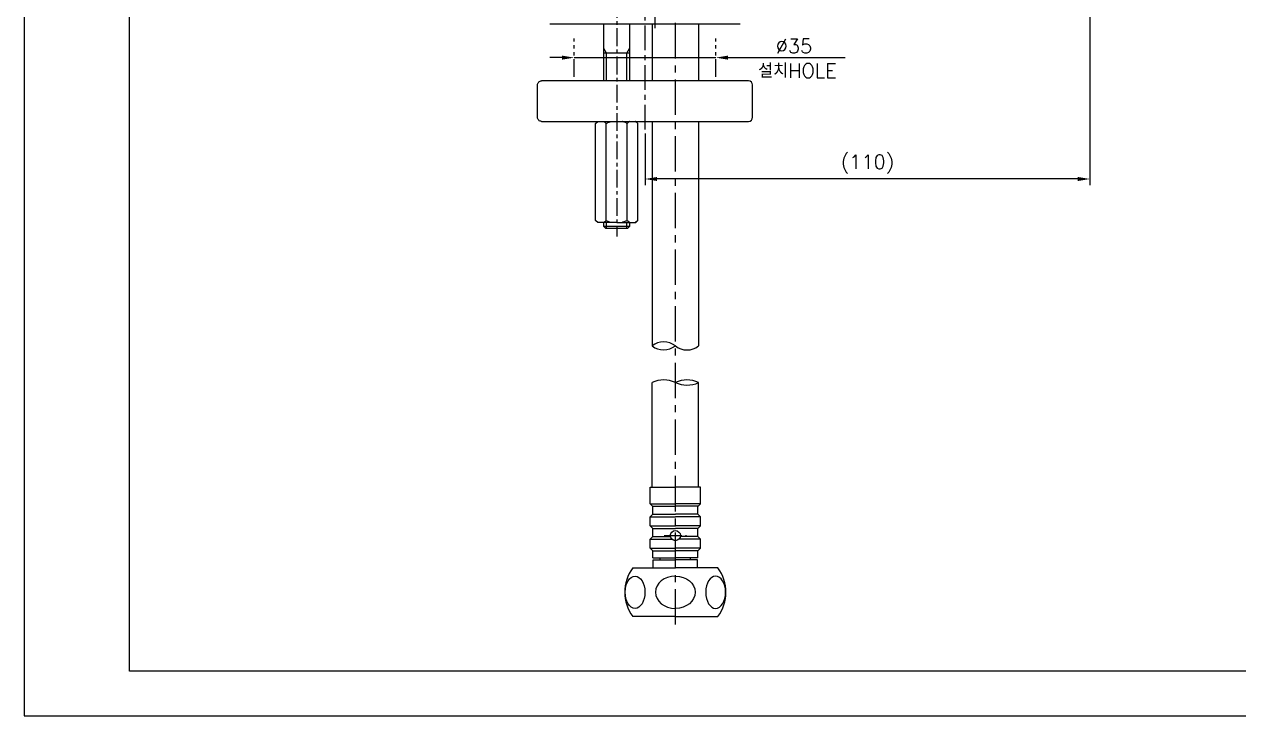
# Model space of a CAD drawing. Extents: x 47470 to 48064, y 16089 to 16509.
# Drawn here: x 47470.4 to 47770.6, y 16089.1 to 16260 of the extents above; entities that cross this region are included whole.
import ezdxf

# ---------------------------------------------------------------- set-up
doc = ezdxf.new("R2010")
doc.units = 0
doc.header["$LTSCALE"] = 7
doc.header["$MEASUREMENT"] = 0
doc.linetypes.add('CENTER', pattern=[2, 1.25, -0.25, 0.25, -0.25])
doc.linetypes.add('PHANTOM', pattern=[2.5, 1.25, -0.25, 0.25, -0.25, 0.25, -0.25])
doc.layers.get('0').update_dxf_attribs({"color": 2, "linetype": 'CONTINUOUS'})
doc.layers.get('DEFPOINTS').update_dxf_attribs({"linetype": 'CONTINUOUS'})
for name, color, linetype in [('CENTER', 1, 'CENTER'), ('CL', 1, 'CENTER'), ('D', 2, 'CONTINUOUS'), ('DWG', 7, 'CONTINUOUS'), ('PH', 3, 'PHANTOM'), ('TXT', 4, 'CONTINUOUS')]:
    doc.layers.add(name, color=color, linetype=linetype)
doc.styles.add('GHS', font='romans', dxfattribs={"bigfont": 'ghs'})
doc.dimstyles.new('DIM_WS01', dxfattribs={"dimtxt": 3.5, "dimasz": 3, "dimexe": 1, "dimexo": 1, "dimgap": 1, "dimtad": 1, "dimdec": 4, "dimzin": 9, "dimdsep": 46, "dimtxsty": 'GHS', "dimcen": -2, "dimclrd": 256, "dimclre": 256, "dimclrt": 256, "dimadec": 4, "dimazin": 2, "dimtfac": 1, "dimtdec": 4, "dimtix": 1, "dimtmove": 0, "dimatfit": 1, "dimfxl": 1, "dimtolj": 1, "dimtzin": 0, "dimlwd": -1, "dimlwe": -1, "dimarcsym": 0})

# ---------------------------------------------------------------- blocks, each defined once
blk = doc.blocks.new('*D1')
at = {"layer": 'D', "transparency": 16777216}
for p, q in [((47733.83, 16341.32), (47733.83, 16220.3)), ((47623.85, 16233.05), (47623.85, 16220.3)), ((47730.83, 16221.8), (47626.85, 16221.8))]:
    blk.add_line(p, q, dxfattribs=at)
for points in [[(47626.85, 16222.3), (47626.85, 16221.3), (47623.85, 16221.8)], [(47730.83, 16222.3), (47730.83, 16221.3), (47733.83, 16221.8)]]:
    blk.add_solid(points, dxfattribs=at)
at = {"layer": 'DEFPOINTS', "color": 0, "transparency": 16777216}
for p in [(47733.83, 16342.32), (47623.85, 16234.05), (47623.85, 16221.8)]:
    blk.add_point(p, dxfattribs=at)
at = {"layer": 'D', "transparency": 16777216, "insert": (47678.84, 16225.47), "char_height": 3.5, "attachment_point": 5, "style": 'GHS'}
blk.add_mtext('\\A1;(110)', dxfattribs=at)

msp = doc.modelspace()

# ---------------------------------------------------------------- linework, layer by layer
at = {"color": 7, "linetype": 'Continuous'}
for p, q in [((47620.00843, 16260.04965), (47620.00843, 16246.04968)), ((47597.25325, 16237.04968), (47597.25325, 16245.04968)), ((47616.84743, 16246.04968), (47598.28867, 16246.04968)), ((47649.4416, 16246.04968), (47616.84743, 16246.04968)), ((47650.4416, 16237.04968), (47650.4416, 16245.04968)), ((47598.28867, 16236.04968), (47616.84743, 16236.04968)), ((47616.84743, 16236.04968), (47649.4416, 16236.04968)), ((47620.00843, 16211.04968), (47620.00843, 16210.04963))]:
    msp.add_line(p, q, dxfattribs=at)
at = {"linetype": 'Continuous'}
msp.add_lwpolyline([(47470.40741, 16089.09586), (48064.40741, 16089.09586), (48064.40741, 16509.09586), (47470.40741, 16509.09586)], close=True, dxfattribs=at)
at = {"color": 7, "linetype": 'Continuous'}
for centre, start, end in [((47649.4416, 16245.04968), 0, 90), ((47649.4416, 16237.04968), 270, 0)]:
    msp.add_arc(centre, 1, start, end, dxfattribs=at)
for centre, start, end in [((47628.46876, 16176.83317), 52.0799529, 127.8063016), ((47628.46876, 16184.22346), 232.1936984, 307.9200471), ((47634.22243, 16184.22061), 232.1368256, 307.8631744)]:
    msp.add_arc(centre, 4.6841, start, end)
at = {"color": 2, "linetype": 'Continuous'}
for centre, radius, start, end in [((47628.49577, 16165.33997), 6.77475, 65.1070348, 115.3290204), ((47634.19908, 16165.33997), 6.77475, 64.6709796, 114.8929652), ((47634.24581, 16177.61884), 6.78385, 244.7070247, 294.8569201)]:
    msp.add_arc(centre, radius, start, end, dxfattribs=at)
at = {"color": 7, "linetype": 'Continuous'}
for points, knots in [([(47597.25325, 16245.04968), (47597.25325, 16245.18201), (47597.30929, 16245.44983), (47597.54486, 16245.78235), (47597.88869, 16245.99977), (47598.15622, 16246.04968), (47598.28867, 16246.04968)], [0, 0, 0, 0, 0.249892402, 0.499840444, 0.749880531, 1, 1, 1, 1]), ([(47598.28867, 16236.04968), (47598.15622, 16236.04968), (47597.8887, 16236.0996), (47597.54487, 16236.31701), (47597.30929, 16236.64953), (47597.25325, 16236.91735), (47597.25325, 16237.04968)], [0, 0, 0, 0, 0.25011585, 0.500153518, 0.750103711, 1, 1, 1, 1])]:
    msp.add_open_spline(points, degree=3, knots=knots, dxfattribs=at)
at = {"layer": 'CENTER'}
msp.add_line((47626.34743, 16259.04964), (47626.34743, 16405.76557), dxfattribs=at)
at = {"layer": 'CENTER', "ltscale": 0.5}
msp.add_line((47616.84743, 16266.04964), (47616.84743, 16207.54963), dxfattribs=at)
at = {"layer": 'CENTER', "ltscale": 0.7}
msp.add_line((47623.8474, 16234.04968), (47623.8474, 16266.04964), dxfattribs=at)
at = {"layer": 'CL'}
msp.add_line((47631.34743, 16111.62268), (47631.34743, 16266.04964), dxfattribs=at)
at = {"layer": 'CL', "ltscale": 0.5}
msp.add_line((47628.59743, 16133.62268), (47634.09743, 16133.62268), dxfattribs=at)
at = {"layer": 'D'}
for p, q in [((47614.34743, 16252.94522), (47613.68643, 16254.09011)), ((47619.34743, 16252.94522), (47620.00843, 16254.09011)), ((47603.33991, 16251.79966), (47600.33991, 16251.79966)), ((47606.34008, 16251.79966), (47641.33991, 16251.79966)), ((47614.34743, 16246.04968), (47614.34743, 16252.94522)), ((47619.34743, 16246.04968), (47619.34743, 16252.94522)), ((47644.33991, 16251.79966), (47673.30291, 16251.79966)), ((47614.34743, 16209.54963), (47614.34743, 16211.04968)), ((47619.34743, 16209.54963), (47619.34743, 16211.04968))]:
    msp.add_line(p, q, dxfattribs=at)
for points in [[(47603.33991, 16252.29966), (47603.33991, 16251.29966), (47606.33991, 16251.79966)], [(47644.33991, 16252.29966), (47644.33991, 16251.29966), (47641.33991, 16251.79966)]]:
    msp.add_solid(points, dxfattribs=at)
at = {"layer": 'DWG', "lineweight": 25}
for p, q in [((47623.8474, 16260.04965), (47600.3474, 16260.04965)), ((47647.3474, 16260.04966), (47623.8474, 16260.04965))]:
    msp.add_line(p, q, dxfattribs=at)
at = {"layer": 'DWG'}
for p, q in [((47613.68643, 16246.04968), (47613.68643, 16260.04965)), ((47625.59743, 16260.04965), (47625.59743, 16246.04968)), ((47637.09743, 16260.04965), (47637.09743, 16246.04968)), ((47620.00843, 16252.94522), (47613.68643, 16252.94522)), ((47611.65128, 16235.54968), (47612.15127, 16236.04968)), ((47611.65128, 16211.54968), (47611.65128, 16235.54968)), ((47614.24935, 16211.54968), (47614.24935, 16235.54968)), ((47619.4455, 16211.54968), (47619.4455, 16235.54968)), ((47622.04358, 16235.54968), (47621.54358, 16236.04968)), ((47622.04358, 16211.54968), (47622.04358, 16235.54968)), ((47625.59743, 16236.04968), (47625.59743, 16180.53402)), ((47637.09743, 16236.04968), (47637.09743, 16180.52261)), ((47612.15127, 16211.04968), (47611.65128, 16211.54968)), ((47616.84743, 16211.04968), (47612.15127, 16211.04968)), ((47613.68643, 16210.04963), (47613.68643, 16211.04968)), ((47616.84743, 16211.04968), (47621.54358, 16211.04968)), ((47621.54358, 16211.04968), (47622.04358, 16211.54968)), ((47614.18643, 16209.54963), (47613.68643, 16210.04963)), ((47620.00843, 16210.04963), (47613.68643, 16210.04963)), ((47619.50843, 16209.54963), (47614.18643, 16209.54963)), ((47619.50843, 16209.54963), (47620.00843, 16210.04963)), ((47625.59743, 16145.62268), (47625.59743, 16171.46344)), ((47637.09743, 16145.62268), (47637.09743, 16171.46344)), ((47625.09743, 16141.50639), (47625.09743, 16145.62268)), ((47625.09743, 16145.62268), (47631.34743, 16145.62268)), ((47637.59743, 16145.62268), (47631.34743, 16145.62268)), ((47637.59743, 16141.50639), (47637.59743, 16145.62268)), ((47625.09743, 16141.50639), (47625.74743, 16140.85639)), ((47625.09743, 16141.50639), (47631.34743, 16141.50639)), ((47625.73254, 16140.87128), (47631.34743, 16140.87128)), ((47625.74743, 16138.88898), (47625.74743, 16140.85639)), ((47637.59743, 16141.50639), (47631.34743, 16141.50639)), ((47636.96232, 16140.87128), (47631.34743, 16140.87128)), ((47637.59743, 16141.50639), (47636.94743, 16140.85639)), ((47636.94743, 16138.88898), (47636.94743, 16140.85639)), ((47625.09743, 16138.23898), (47625.74743, 16138.88898)), ((47625.09743, 16136.00639), (47625.09743, 16138.23898)), ((47625.09743, 16138.23898), (47631.34743, 16138.23898)), ((47625.09743, 16136.00639), (47625.74743, 16135.35639)), ((47625.09743, 16136.00639), (47631.34743, 16136.00639)), ((47625.74743, 16138.89271), (47631.34743, 16138.89271)), ((47636.94743, 16138.89271), (47631.34743, 16138.89271)), ((47637.59743, 16138.23898), (47631.34743, 16138.23898)), ((47637.59743, 16136.00639), (47631.34743, 16136.00639)), ((47637.59743, 16138.23898), (47636.94743, 16138.88898)), ((47637.59743, 16136.00639), (47636.94743, 16135.35639)), ((47637.59743, 16136.00639), (47637.59743, 16138.23898)), ((47625.09743, 16132.73898), (47625.74743, 16133.38898)), ((47625.74743, 16133.38898), (47625.74743, 16135.35639)), ((47625.74743, 16135.35639), (47631.34743, 16135.35639)), ((47625.74743, 16133.38898), (47630.11947, 16133.38898)), ((47636.94743, 16135.35639), (47631.34743, 16135.35639)), ((47636.94743, 16133.38898), (47632.57539, 16133.38898)), ((47636.94743, 16133.38898), (47636.94743, 16135.35639)), ((47637.59743, 16132.73898), (47636.94743, 16133.38898)), ((47625.09743, 16130.50639), (47625.09743, 16132.73898)), ((47625.09743, 16132.73898), (47630.46337, 16132.73898)), ((47625.09743, 16130.50639), (47625.74743, 16129.85639)), ((47625.09743, 16130.50639), (47631.34743, 16130.50639)), ((47637.59743, 16130.50639), (47631.34743, 16130.50639)), ((47637.59743, 16132.73898), (47632.23149, 16132.73898)), ((47637.59743, 16130.50639), (47636.94743, 16129.85639)), ((47637.59743, 16130.50639), (47637.59743, 16132.73898)), ((47625.74743, 16128.12268), (47625.74743, 16129.85639)), ((47625.74743, 16129.85639), (47631.34743, 16129.85639)), ((47625.74743, 16128.12268), (47631.34743, 16128.12268)), ((47625.84743, 16125.62268), (47625.84743, 16127.62268)), ((47625.84743, 16127.62268), (47631.34743, 16127.62268)), ((47627.59743, 16127.62268), (47627.59743, 16128.12268)), ((47636.94743, 16129.85639), (47631.34743, 16129.85639)), ((47636.94743, 16128.12268), (47631.34743, 16128.12268)), ((47636.84743, 16127.62268), (47631.34743, 16127.62268)), ((47635.09743, 16127.62268), (47635.09743, 16128.12268)), ((47636.84743, 16125.62268), (47636.84743, 16127.62268)), ((47636.94743, 16128.12268), (47636.94743, 16129.85639)), ((47620.84743, 16125.62268), (47631.34743, 16125.62268)), ((47641.84743, 16125.62268), (47631.34743, 16125.62268)), ((47631.34743, 16113.62268), (47620.84743, 16113.62268)), ((47631.34743, 16113.62268), (47641.84743, 16113.62268))]:
    msp.add_line(p, q, dxfattribs=at)
for points in [[(47611.65128, 16235.54968), (47611.72523, 16235.62197), (47611.79803, 16235.68999), (47611.86967, 16235.75373), (47611.94003, 16235.81305), (47612.00923, 16235.86809), (47612.07767, 16235.91924), (47612.14547, 16235.96662), (47612.21251, 16236.0101), (47612.27878, 16236.04968)], [(47613.62185, 16236.04968), (47613.68846, 16236.00986), (47613.75576, 16235.9662), (47613.82373, 16235.91868), (47613.89226, 16235.86743), (47613.96147, 16235.81234), (47614.03175, 16235.75304), (47614.10321, 16235.68945), (47614.17575, 16235.62166), (47614.24935, 16235.54968)], [(47614.24935, 16235.54968), (47614.39725, 16235.62197), (47614.54285, 16235.68999), (47614.68614, 16235.75373), (47614.82686, 16235.81305), (47614.96526, 16235.86809), (47615.10214, 16235.91924), (47615.23774, 16235.96662), (47615.37181, 16236.0101), (47615.50435, 16236.04968)], [(47619.4455, 16235.54968), (47619.2976, 16235.62197), (47619.152, 16235.68999), (47619.00872, 16235.75373), (47618.868, 16235.81305), (47618.72959, 16235.86809), (47618.59271, 16235.91924), (47618.45712, 16235.96662), (47618.32304, 16236.0101), (47618.1905, 16236.04968)], [(47620.073, 16236.04968), (47620.00639, 16236.00986), (47619.9391, 16235.9662), (47619.87112, 16235.91868), (47619.8026, 16235.86743), (47619.73338, 16235.81234), (47619.66311, 16235.75304), (47619.59164, 16235.68945), (47619.5191, 16235.62166), (47619.4455, 16235.54968)], [(47622.04358, 16235.54968), (47621.96963, 16235.62197), (47621.89683, 16235.68999), (47621.82519, 16235.75373), (47621.75483, 16235.81305), (47621.68563, 16235.86809), (47621.61719, 16235.91924), (47621.54938, 16235.96662), (47621.48235, 16236.0101), (47621.41608, 16236.04968)], [(47611.65128, 16211.54968), (47611.72523, 16211.47739), (47611.79803, 16211.40937), (47611.86967, 16211.34564), (47611.94003, 16211.28632), (47612.00923, 16211.23127), (47612.07767, 16211.18013), (47612.14547, 16211.13275), (47612.21251, 16211.08927), (47612.27878, 16211.04968)], [(47613.62185, 16211.04968), (47613.68846, 16211.0895), (47613.75576, 16211.13317), (47613.82373, 16211.18069), (47613.89226, 16211.23194), (47613.96147, 16211.28703), (47614.03175, 16211.34632), (47614.10321, 16211.40992), (47614.17575, 16211.47771), (47614.24935, 16211.54968)], [(47614.24935, 16211.54968), (47614.39725, 16211.47739), (47614.54285, 16211.40937), (47614.68614, 16211.34564), (47614.82686, 16211.28632), (47614.96526, 16211.23127), (47615.10214, 16211.18013), (47615.23774, 16211.13275), (47615.37181, 16211.08927), (47615.50435, 16211.04968)], [(47619.4455, 16211.54968), (47619.2976, 16211.47739), (47619.152, 16211.40937), (47619.00872, 16211.34564), (47618.868, 16211.28632), (47618.72959, 16211.23127), (47618.59271, 16211.18013), (47618.45712, 16211.13275), (47618.32304, 16211.08927), (47618.1905, 16211.04968)], [(47620.073, 16211.04968), (47620.00639, 16211.0895), (47619.9391, 16211.13317), (47619.87112, 16211.18069), (47619.8026, 16211.23194), (47619.73338, 16211.28703), (47619.66311, 16211.34632), (47619.59164, 16211.40992), (47619.5191, 16211.47771), (47619.4455, 16211.54968)], [(47622.04358, 16211.54968), (47621.96963, 16211.47739), (47621.89683, 16211.40937), (47621.82519, 16211.34564), (47621.75483, 16211.28632), (47621.68563, 16211.23127), (47621.61719, 16211.18013), (47621.54938, 16211.13275), (47621.48235, 16211.08927), (47621.41608, 16211.04968)]]:
    msp.add_lwpolyline(points, dxfattribs=at)
msp.add_circle((47631.34743, 16133.62268), 1.25, dxfattribs=at)
for centre, start, end in [((47628.84743, 16119.62268), 143.1301024, 216.8698976), ((47633.84743, 16119.62268), 323.1301024, 36.8698976)]:
    msp.add_arc(centre, 10, start, end, dxfattribs=at)
msp.add_ellipse((47621.38814, 16119.62268), major_axis=(0, 4), ratio=0.612372458, dxfattribs=at)
msp.add_ellipse((47631.34743, 16119.62268), major_axis=(4.89898, 0), ratio=0.816496611, start_param=1.570796212, end_param=4.712388715, dxfattribs=at)
at = {"layer": 'DWG', "extrusion": (0, 0, -1)}
msp.add_ellipse((47631.34743, 16119.62268), major_axis=(-4.89898, 0), ratio=0.816496611, start_param=1.570796212, end_param=4.712388715, dxfattribs=at)
msp.add_ellipse((47641.30672, 16119.62268), major_axis=(0, 4), ratio=0.612372458, dxfattribs=at)
at = {"layer": 'PH', "ltscale": 0.5}
for p, q in [((47606.35489, 16247.04968), (47606.35489, 16256.54964)), ((47641.33991, 16247.04968), (47641.33991, 16256.54964))]:
    msp.add_line(p, q, dxfattribs=at)
at = {"layer": 'TXT', "color": 4}
msp.add_line((47496.40741, 16100.09586), (47496.40741, 16490.09586), dxfattribs=at)
at = {"layer": 'TXT', "color": 4, "linetype": 'Continuous'}
msp.add_line((48050.40741, 16100.09586), (47496.40741, 16100.09586), dxfattribs=at)

# ---------------------------------------------------------------- texts
at = {"layer": 'D', "char_height": 3.5, "attachment_point": 5, "style": 'GHS'}
for s, insert in [('%%C35', (47660.67575, 16254.66633)), ('\\A1;설치HOLE', (47661.52482, 16248.57713))]:
    msp.add_mtext(s, dxfattribs=dict(at, insert=insert))

# ---------------------------------------------------------------- dimensions: what is measured, and where the dimension line sits
at = {"layer": 'D'}
dim = msp.add_linear_dim(base=(47623.8474, 16221.80468), p1=(47733.82501, 16342.31887), p2=(47623.8474, 16234.04968), text='(110)', dimstyle='DIM_WS01', override={"dimexe": 1.5, "dimtad": 3, "dimtoh": 1, "dimtmove": 2, "dimarcsym": 2}, dxfattribs=at)
dim.commit()
dim.dimension.update_dxf_attribs({"geometry": '*D1', "text_midpoint": (47678.83621, 16225.47135)})

doc.saveas('drawing.dxf')
